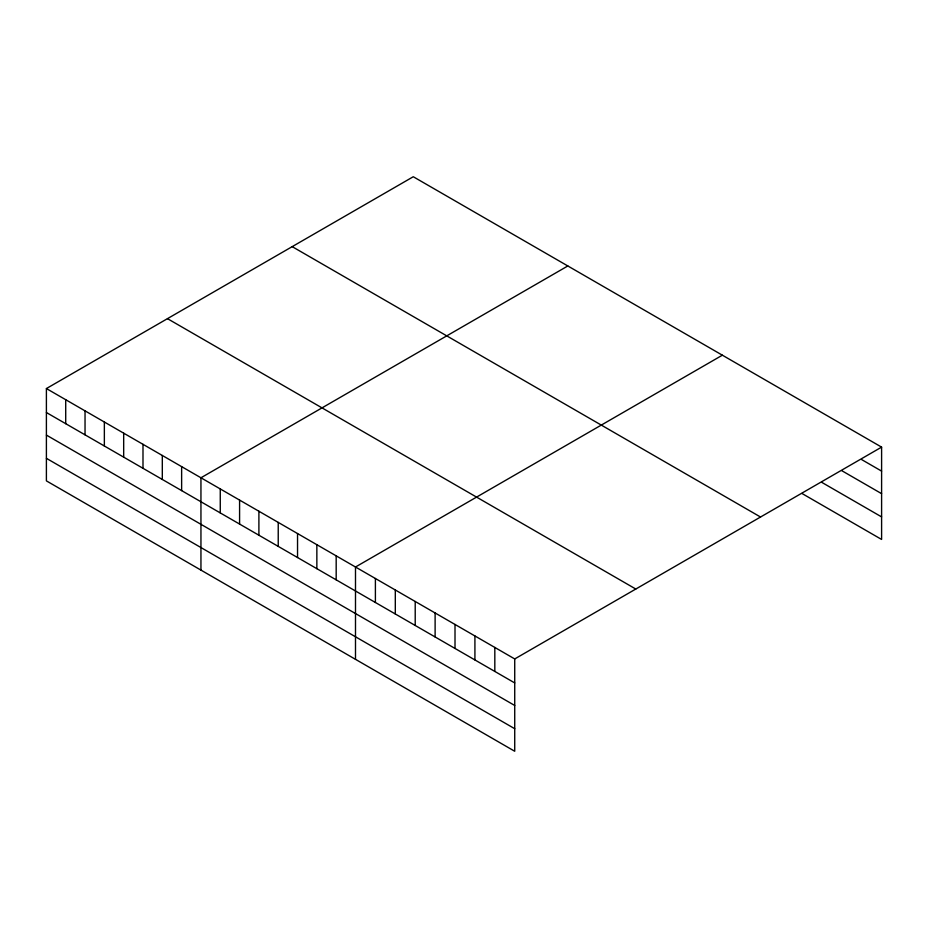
<?xml version="1.0" encoding="UTF-8"?>
<svg xmlns="http://www.w3.org/2000/svg" width="928" height="928" viewBox="0 0 928 928"><rect width="100%" height="100%" fill="white"/><g stroke="black" fill="none" stroke-linecap="round" stroke-linejoin="round"><path stroke-width="1.39" d="M46.4 388.554L514.727 658.938L514.727 751.262L46.4 480.878L46.4 388.554L413.273 176.738L881.6 447.122L881.6 539.446L801.989 493.487M567.82 265.965L200.947 477.781L200.947 570.105M722.367 355.192L355.494 567.008L355.494 659.332M514.727 658.938L881.6 447.122M861.694 459.615L881.6 471.111M841.789 470.682L881.6 493.661M821.883 482.421L881.6 516.896M292.204 246.639L760.531 517.024M167.469 318.652L635.796 589.036M46.4 412.531L514.727 682.927M46.4 435.093L514.727 705.477M46.4 458.328L514.727 728.712M494.821 647.442L494.821 671.431M474.916 635.947L474.916 659.936M455.01 624.463L455.01 648.452M435.116 612.967L435.116 636.956M415.21 601.483L415.21 625.46M395.305 589.988L395.305 613.976M375.399 578.492L375.399 602.481M336.18 555.849L336.18 579.838M316.854 544.701L316.854 568.678M297.54 533.542L297.54 557.531M278.226 522.394L278.226 546.372M258.9 511.235L258.9 535.224M239.586 500.088L239.586 524.065M220.261 488.928L220.261 512.917M181.633 466.622L181.633 490.61M162.307 455.474L162.307 479.451M142.993 444.315L142.993 468.304M123.679 433.167L123.679 457.144M104.354 422.008L104.354 445.997M85.04 410.86L85.04 434.838M65.714 399.701L65.714 423.69"/></g></svg>
